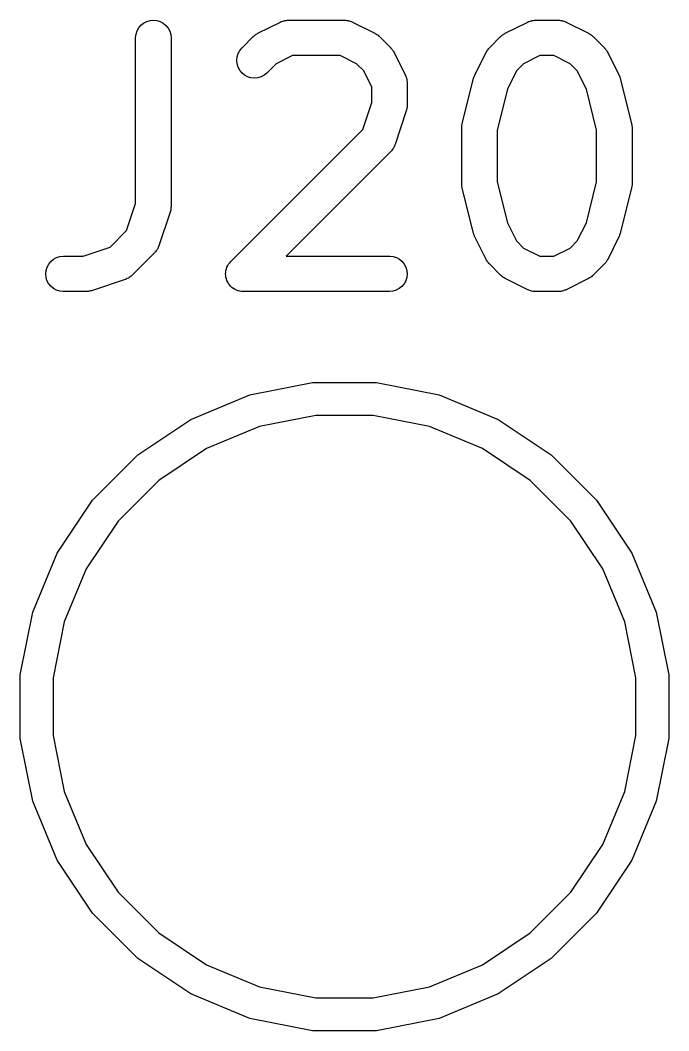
# Model space of a CAD drawing. Extents: x 4.1 to 76.2, y 7.7 to 62.
# Drawn here: x 51.865 to 54.612, y 9.168 to 13.45 of the extents above; entities that cross this region are included whole.
import ezdxf

# ---------------------------------------------------------------- set-up
doc = ezdxf.new("R2010")
doc.units = 0
doc.layers.add('BLACK', color=7, linetype='CONTINUOUS')

msp = doc.modelspace()

# ---------------------------------------------------------------- linework, layer by layer
at = {"layer": 'BLACK', "linetype": 'CONTINUOUS'}
for p, q in [((52.4008, 13.4442), (52.4148, 13.4483)), ((52.4148, 13.4483), (52.4294, 13.4496)), ((52.4294, 13.4496), (52.444, 13.4481)), ((52.444, 13.4481), (52.4579, 13.4438)), ((52.9717, 13.444), (52.9766, 13.4454)), ((52.9766, 13.4454), (52.9814, 13.4472)), ((52.9814, 13.4472), (52.9836, 13.4476)), ((52.9836, 13.4476), (52.9857, 13.4482)), ((52.9857, 13.4482), (52.9908, 13.4487)), ((52.9908, 13.4487), (52.9959, 13.4495)), ((52.9959, 13.4495), (52.9981, 13.4494)), ((52.9981, 13.4494), (53.0003, 13.4496)), ((53.0003, 13.4496), (53.2384, 13.4496)), ((53.2384, 13.4496), (53.2394, 13.4496)), ((53.2394, 13.4496), (53.2416, 13.4494)), ((53.2416, 13.4494), (53.2438, 13.4494)), ((53.2438, 13.4494), (53.2489, 13.4486)), ((53.2489, 13.4486), (53.254, 13.448)), ((53.254, 13.448), (53.2561, 13.4473)), ((53.2561, 13.4473), (53.2583, 13.4469)), ((53.2583, 13.4469), (53.2631, 13.4451)), ((54.0193, 13.444), (54.0243, 13.4454)), ((54.0243, 13.4454), (54.0291, 13.4472)), ((54.0291, 13.4472), (54.0312, 13.4476)), ((54.0312, 13.4476), (54.0334, 13.4482)), ((54.0334, 13.4482), (54.0385, 13.4487)), ((54.0385, 13.4487), (54.0435, 13.4495)), ((54.0435, 13.4495), (54.0457, 13.4494)), ((54.0457, 13.4494), (54.0479, 13.4496)), ((54.0479, 13.4496), (54.1432, 13.4496)), ((54.1432, 13.4496), (54.1442, 13.4496)), ((54.1442, 13.4496), (54.1464, 13.4494)), ((54.1464, 13.4494), (54.1486, 13.4494)), ((54.1486, 13.4494), (54.1537, 13.4486)), ((54.1537, 13.4486), (54.1588, 13.448)), ((54.1588, 13.448), (54.1609, 13.4473)), ((54.1609, 13.4473), (54.163, 13.4469)), ((54.163, 13.4469), (54.1678, 13.4451)), ((52.3555, 13.3902), (52.3599, 13.4042)), ((52.3599, 13.4042), (52.367, 13.417)), ((52.367, 13.417), (52.3764, 13.4282)), ((52.3764, 13.4282), (52.3878, 13.4374)), ((52.3878, 13.4374), (52.4008, 13.4442)), ((52.4579, 13.4438), (52.4708, 13.4368)), ((52.4708, 13.4368), (52.4821, 13.4275)), ((52.4821, 13.4275), (52.4913, 13.4161)), ((52.4913, 13.4161), (52.4982, 13.4032)), ((52.4982, 13.4032), (52.5024, 13.3892)), ((52.8715, 13.3941), (52.9668, 13.4417)), ((52.9668, 13.4417), (52.9677, 13.4422)), ((52.9677, 13.4422), (52.9698, 13.4429)), ((52.9698, 13.4429), (52.9717, 13.444)), ((53.2631, 13.4451), (53.2679, 13.4436)), ((53.2679, 13.4436), (53.2699, 13.4425)), ((53.2699, 13.4425), (53.2719, 13.4417)), ((53.2719, 13.4417), (53.3672, 13.3941)), ((53.9191, 13.3941), (54.0144, 13.4417)), ((54.0144, 13.4417), (54.0153, 13.4422)), ((54.0153, 13.4422), (54.0174, 13.4429)), ((54.0174, 13.4429), (54.0193, 13.444)), ((54.1678, 13.4451), (54.1727, 13.4436)), ((54.1727, 13.4436), (54.1746, 13.4425)), ((54.1746, 13.4425), (54.1767, 13.4417)), ((54.1767, 13.4417), (54.2719, 13.3941)), ((52.3539, 13.3757), (52.3555, 13.3902)), ((52.3539, 13.3746), (52.3539, 13.3757)), ((52.3539, 12.6725), (52.3539, 13.3746)), ((52.5024, 13.3892), (52.5039, 13.3746)), ((52.5039, 13.3746), (52.5039, 12.6603)), ((52.8044, 13.3324), (52.852, 13.38)), ((52.852, 13.38), (52.8528, 13.3808)), ((52.8528, 13.3808), (52.8561, 13.3834)), ((52.8561, 13.3834), (52.8591, 13.3863)), ((52.8591, 13.3863), (52.8618, 13.388)), ((52.8618, 13.388), (52.8642, 13.3899)), ((52.8642, 13.3899), (52.868, 13.3918)), ((52.868, 13.3918), (52.8715, 13.3941)), ((53.3672, 13.3941), (53.3681, 13.3936)), ((53.3681, 13.3936), (53.3716, 13.3913)), ((53.3716, 13.3913), (53.3754, 13.3893)), ((53.3754, 13.3893), (53.3778, 13.3873)), ((53.3778, 13.3873), (53.3804, 13.3856)), ((53.3804, 13.3856), (53.3834, 13.3827)), ((53.3834, 13.3827), (53.3867, 13.38)), ((53.3867, 13.38), (53.4343, 13.3324)), ((53.852, 13.3324), (53.8997, 13.38)), ((53.8997, 13.38), (53.9004, 13.3808)), ((53.9004, 13.3808), (53.9037, 13.3834)), ((53.9037, 13.3834), (53.9068, 13.3863)), ((53.9068, 13.3863), (53.9094, 13.388)), ((53.9094, 13.388), (53.9118, 13.3899)), ((53.9118, 13.3899), (53.9156, 13.3918)), ((53.9156, 13.3918), (53.9191, 13.3941)), ((54.2719, 13.3941), (54.2729, 13.3936)), ((54.2729, 13.3936), (54.2764, 13.3913)), ((54.2764, 13.3913), (54.2801, 13.3893)), ((54.2801, 13.3893), (54.2825, 13.3873)), ((54.2825, 13.3873), (54.2852, 13.3856)), ((54.2852, 13.3856), (54.2882, 13.3827)), ((54.2882, 13.3827), (54.2914, 13.38)), ((54.2914, 13.38), (54.3391, 13.3324)), ((52.7882, 13.3082), (52.7951, 13.3211)), ((52.7951, 13.3211), (52.8044, 13.3324)), ((53.4343, 13.3324), (53.435, 13.3317)), ((53.435, 13.3317), (53.4377, 13.3284)), ((53.4377, 13.3284), (53.4405, 13.3253)), ((53.4405, 13.3253), (53.4422, 13.3227)), ((53.4422, 13.3227), (53.4442, 13.3202)), ((53.4442, 13.3202), (53.4461, 13.3165)), ((53.8385, 13.3139), (53.8408, 13.3174)), ((53.8408, 13.3174), (53.8427, 13.3211)), ((53.8427, 13.3211), (53.8447, 13.3235)), ((53.8447, 13.3235), (53.8464, 13.3261)), ((53.8464, 13.3261), (53.8494, 13.3292)), ((53.8494, 13.3292), (53.852, 13.3324)), ((54.3391, 13.3324), (54.3398, 13.3317)), ((54.3398, 13.3317), (54.3424, 13.3284)), ((54.3424, 13.3284), (54.3453, 13.3253)), ((54.3453, 13.3253), (54.347, 13.3227)), ((54.347, 13.3227), (54.3489, 13.3202)), ((54.3489, 13.3202), (54.3509, 13.3165)), ((52.7824, 13.2796), (52.7839, 13.2942)), ((52.7838, 13.2651), (52.7824, 13.2796)), ((52.7839, 13.2942), (52.7882, 13.3082)), ((53.018, 13.2996), (52.9495, 13.2654)), ((53.2207, 13.2996), (53.018, 13.2996)), ((53.2892, 13.2654), (53.2207, 13.2996)), ((53.4461, 13.3165), (53.4483, 13.3129)), ((53.4483, 13.3129), (53.496, 13.2177)), ((53.7904, 13.2177), (53.838, 13.3129)), ((53.838, 13.3129), (53.8385, 13.3139)), ((54.0656, 13.2996), (53.9971, 13.2654)), ((54.1255, 13.2996), (54.0656, 13.2996)), ((54.194, 13.2654), (54.1255, 13.2996)), ((54.3509, 13.3165), (54.3531, 13.3129)), ((54.3531, 13.3129), (54.4007, 13.2177)), ((52.788, 13.251), (52.7838, 13.2651)), ((52.7948, 13.2381), (52.788, 13.251)), ((52.804, 13.2267), (52.7948, 13.2381)), ((52.9495, 13.2654), (52.9105, 13.2263)), ((53.3196, 13.235), (53.2892, 13.2654)), ((53.3539, 13.1664), (53.3196, 13.235)), ((53.9667, 13.235), (53.9282, 13.158)), ((53.9971, 13.2654), (53.9667, 13.235)), ((54.2244, 13.235), (54.194, 13.2654)), ((54.2629, 13.158), (54.2244, 13.235)), ((52.8153, 13.2173), (52.804, 13.2267)), ((52.8281, 13.2103), (52.8153, 13.2173)), ((52.8421, 13.206), (52.8281, 13.2103)), ((52.8567, 13.2044), (52.8421, 13.206)), ((52.8712, 13.2057), (52.8567, 13.2044)), ((52.8853, 13.2097), (52.8712, 13.2057)), ((52.8983, 13.2165), (52.8853, 13.2097)), ((52.9097, 13.2256), (52.8983, 13.2165)), ((52.9105, 13.2263), (52.9097, 13.2256)), ((53.496, 13.2177), (53.4964, 13.2167)), ((53.4964, 13.2167), (53.4972, 13.2147)), ((53.4972, 13.2147), (53.4982, 13.2127)), ((53.4982, 13.2127), (53.4997, 13.2078)), ((53.4997, 13.2078), (53.5015, 13.203)), ((53.5015, 13.203), (53.5018, 13.2008)), ((53.5018, 13.2008), (53.5024, 13.1987)), ((53.5024, 13.1987), (53.5029, 13.1936)), ((53.5029, 13.1936), (53.5037, 13.1885)), ((53.5037, 13.1885), (53.5037, 13.1863)), ((53.7371, 13.0119), (53.7847, 13.2023)), ((53.7847, 13.2023), (53.7849, 13.2033)), ((53.7849, 13.2033), (53.7851, 13.2037)), ((53.7851, 13.204), (53.7876, 13.2105)), ((53.7851, 13.2037), (53.7851, 13.204)), ((53.7876, 13.2105), (53.7901, 13.2171)), ((53.7901, 13.2171), (53.7902, 13.2174)), ((53.7902, 13.2174), (53.7904, 13.2177)), ((54.4007, 13.2177), (54.4012, 13.2167)), ((54.4012, 13.2167), (54.4013, 13.2164)), ((54.4013, 13.2164), (54.4015, 13.2161)), ((54.4015, 13.2161), (54.4038, 13.2095)), ((54.4038, 13.2095), (54.4062, 13.203)), ((54.4062, 13.203), (54.4063, 13.2027)), ((54.4063, 13.2027), (54.4064, 13.2023)), ((54.4064, 13.2023), (54.454, 13.0119)), ((53.3539, 13.1011), (53.3539, 13.1664)), ((53.5037, 13.1863), (53.5039, 13.1841)), ((53.5039, 13.1841), (53.5039, 13.0889)), ((53.9282, 13.158), (53.8848, 12.9844)), ((54.3063, 12.9844), (54.2629, 13.158)), ((53.3157, 12.9866), (53.3539, 13.1011)), ((53.5, 13.0652), (53.4524, 12.9223)), ((53.501, 13.0693), (53.5, 13.0652)), ((53.5022, 13.0733), (53.501, 13.0693)), ((53.5026, 13.0764), (53.5022, 13.0733)), ((53.5033, 13.0795), (53.5026, 13.0764)), ((53.5034, 13.0837), (53.5033, 13.0795)), ((53.5039, 13.0879), (53.5034, 13.0837)), ((53.5039, 13.0889), (53.5039, 13.0879)), ((52.7568, 12.4277), (53.3157, 12.9866)), ((53.7348, 12.9947), (53.735, 12.996)), ((53.7348, 12.9937), (53.7348, 12.9947)), ((53.7348, 12.7556), (53.7348, 12.9937)), ((53.7349, 12.9974), (53.7358, 13.0033)), ((53.735, 12.996), (53.7349, 12.9974)), ((53.7358, 13.0033), (53.7365, 13.0093)), ((53.7365, 13.0093), (53.7369, 13.0105)), ((53.7369, 13.0105), (53.7371, 13.0119)), ((53.8848, 12.9844), (53.8848, 12.7648)), ((54.3063, 12.7648), (54.3063, 12.9844)), ((54.454, 13.0119), (54.4543, 13.0108)), ((54.4543, 13.0108), (54.4544, 13.0095)), ((54.4544, 13.0095), (54.4548, 13.0082)), ((54.4548, 13.0082), (54.4554, 13.0023)), ((54.4554, 13.0023), (54.4562, 12.9963)), ((54.4562, 12.9963), (54.4561, 12.995)), ((54.4561, 12.995), (54.4563, 12.9937)), ((54.4563, 12.9937), (54.4563, 12.7556)), ((53.4343, 12.893), (52.9909, 12.4496)), ((53.4357, 12.8947), (53.4343, 12.893)), ((53.4373, 12.8962), (53.4357, 12.8947)), ((53.4403, 12.9004), (53.4373, 12.8962)), ((53.4436, 12.9043), (53.4403, 12.9004)), ((53.4446, 12.9063), (53.4436, 12.9043)), ((53.4459, 12.9081), (53.4446, 12.9063)), ((53.4481, 12.9127), (53.4459, 12.9081)), ((53.4505, 12.9172), (53.4481, 12.9127)), ((53.4511, 12.9193), (53.4505, 12.9172)), ((53.4521, 12.9213), (53.4511, 12.9193)), ((53.4524, 12.9223), (53.4521, 12.9213)), ((53.8848, 12.7648), (53.9282, 12.5913)), ((54.2629, 12.5913), (54.3063, 12.7648)), ((53.735, 12.7542), (53.7348, 12.7556)), ((53.7349, 12.7529), (53.735, 12.7542)), ((53.7357, 12.747), (53.7349, 12.7529)), ((53.7363, 12.741), (53.7357, 12.747)), ((53.7366, 12.7397), (53.7363, 12.741)), ((53.7368, 12.7384), (53.7366, 12.7397)), ((53.7371, 12.7374), (53.7368, 12.7384)), ((53.7847, 12.5469), (53.7371, 12.7374)), ((54.454, 12.7374), (54.4064, 12.5469)), ((54.4542, 12.7387), (54.454, 12.7374)), ((54.4546, 12.74), (54.4542, 12.7387)), ((54.4553, 12.7459), (54.4546, 12.74)), ((54.4562, 12.7519), (54.4553, 12.7459)), ((54.4562, 12.7545), (54.4561, 12.7532)), ((54.4561, 12.7532), (54.4562, 12.7519)), ((54.4563, 12.7556), (54.4562, 12.7545)), ((52.3157, 12.558), (52.3539, 12.6725)), ((52.5, 12.6366), (52.4524, 12.4938)), ((52.501, 12.6407), (52.5, 12.6366)), ((52.5022, 12.6447), (52.501, 12.6407)), ((52.5026, 12.6478), (52.5022, 12.6447)), ((52.5033, 12.6509), (52.5026, 12.6478)), ((52.5034, 12.6551), (52.5033, 12.6509)), ((52.5039, 12.6593), (52.5034, 12.6551)), ((52.5039, 12.6603), (52.5039, 12.6593)), ((53.9282, 12.5913), (53.9667, 12.5143)), ((54.2244, 12.5143), (54.2629, 12.5913)), ((52.2455, 12.4878), (52.3157, 12.558)), ((53.7848, 12.5466), (53.7847, 12.5469)), ((53.7849, 12.5462), (53.7848, 12.5466)), ((53.7872, 12.5397), (53.7849, 12.5462)), ((54.4064, 12.5469), (54.4061, 12.5459)), ((53.7896, 12.5331), (53.7872, 12.5397)), ((53.7898, 12.5328), (53.7896, 12.5331)), ((53.7899, 12.5325), (53.7898, 12.5328)), ((53.7904, 12.5316), (53.7899, 12.5325)), ((53.838, 12.4363), (53.7904, 12.5316)), ((53.9667, 12.5143), (53.9971, 12.4839)), ((54.194, 12.4839), (54.2244, 12.5143)), ((54.4007, 12.5316), (54.3531, 12.4363)), ((54.4008, 12.5319), (54.4007, 12.5316)), ((54.401, 12.5322), (54.4008, 12.5319)), ((54.4035, 12.5387), (54.401, 12.5322)), ((54.406, 12.5452), (54.4035, 12.5387)), ((54.4061, 12.5459), (54.406, 12.5456)), ((54.406, 12.5456), (54.406, 12.5452)), ((52.131, 12.4496), (52.2455, 12.4878)), ((52.4343, 12.4644), (52.3391, 12.3692)), ((52.4357, 12.4661), (52.4343, 12.4644)), ((52.4373, 12.4676), (52.4357, 12.4661)), ((52.4403, 12.4718), (52.4373, 12.4676)), ((52.4436, 12.4758), (52.4403, 12.4718)), ((52.4446, 12.4777), (52.4436, 12.4758)), ((52.4459, 12.4795), (52.4446, 12.4777)), ((52.4481, 12.4841), (52.4459, 12.4795)), ((52.4505, 12.4887), (52.4481, 12.4841)), ((52.4511, 12.4908), (52.4505, 12.4887)), ((52.4521, 12.4928), (52.4511, 12.4908)), ((52.4524, 12.4938), (52.4521, 12.4928)), ((53.9971, 12.4839), (54.0656, 12.4496)), ((54.1255, 12.4496), (54.194, 12.4839)), ((51.9857, 12.4166), (51.9951, 12.4278)), ((51.9951, 12.4278), (52.0064, 12.4371)), ((52.0064, 12.4371), (52.0193, 12.444)), ((52.0193, 12.444), (52.0334, 12.4482)), ((52.0334, 12.4482), (52.0479, 12.4496)), ((52.0479, 12.4496), (52.131, 12.4496)), ((52.7477, 12.4166), (52.7523, 12.4221)), ((52.7523, 12.4221), (52.7568, 12.4277)), ((52.9909, 12.4496), (53.4289, 12.4496)), ((53.4289, 12.4496), (53.4299, 12.4496)), ((53.4299, 12.4496), (53.4445, 12.448)), ((53.4445, 12.448), (53.4584, 12.4436)), ((53.4584, 12.4436), (53.4712, 12.4365)), ((53.4712, 12.4365), (53.4825, 12.4271)), ((53.4825, 12.4271), (53.4916, 12.4157)), ((53.8402, 12.4327), (53.838, 12.4363)), ((53.8422, 12.429), (53.8402, 12.4327)), ((53.8441, 12.4266), (53.8422, 12.429)), ((53.8458, 12.4239), (53.8441, 12.4266)), ((53.8487, 12.4209), (53.8458, 12.4239)), ((53.8513, 12.4176), (53.8487, 12.4209)), ((54.0656, 12.4496), (54.1255, 12.4496)), ((54.3417, 12.4201), (54.3391, 12.4168)), ((54.3447, 12.4231), (54.3417, 12.4201)), ((54.3464, 12.4257), (54.3447, 12.4231)), ((54.3483, 12.4281), (54.3464, 12.4257)), ((54.3503, 12.4318), (54.3483, 12.4281)), ((54.3526, 12.4354), (54.3503, 12.4318)), ((54.3531, 12.4363), (54.3526, 12.4354)), ((51.9729, 12.3751), (51.9745, 12.3897)), ((51.9743, 12.3606), (51.9729, 12.3751)), ((51.9745, 12.3897), (51.9788, 12.4037)), ((51.9788, 12.4037), (51.9857, 12.4166)), ((52.7348, 12.3751), (52.7356, 12.3822)), ((52.7348, 12.375), (52.7348, 12.3751)), ((52.7348, 12.3749), (52.7348, 12.375)), ((52.7355, 12.3677), (52.7348, 12.3749)), ((52.7356, 12.3822), (52.7363, 12.3894)), ((52.7363, 12.3896), (52.7364, 12.3897)), ((52.7363, 12.3894), (52.7363, 12.3896)), ((52.7364, 12.3897), (52.7385, 12.3966)), ((52.7385, 12.3966), (52.7406, 12.4034)), ((52.7406, 12.4036), (52.7407, 12.4037)), ((52.7406, 12.4034), (52.7406, 12.4036)), ((52.7407, 12.4037), (52.7441, 12.41)), ((52.7441, 12.41), (52.7475, 12.4163)), ((52.7475, 12.4163), (52.7476, 12.4164)), ((52.7476, 12.4164), (52.7477, 12.4166)), ((53.4916, 12.4157), (53.4984, 12.4027)), ((53.4984, 12.4027), (53.5025, 12.3887)), ((53.5025, 12.3887), (53.5039, 12.3741)), ((53.852, 12.4168), (53.8513, 12.4176)), ((53.8997, 12.3692), (53.852, 12.4168)), ((54.3391, 12.4168), (54.2914, 12.3692)), ((51.9784, 12.3465), (51.9743, 12.3606)), ((51.9852, 12.3336), (51.9784, 12.3465)), ((51.9943, 12.3221), (51.9852, 12.3336)), ((52.3097, 12.3511), (52.1669, 12.3035)), ((52.3117, 12.352), (52.3097, 12.3511)), ((52.3139, 12.3526), (52.3117, 12.352)), ((52.3184, 12.355), (52.3139, 12.3526)), ((52.3231, 12.357), (52.3184, 12.355)), ((52.3249, 12.3583), (52.3231, 12.357)), ((52.3269, 12.3593), (52.3249, 12.3583)), ((52.3309, 12.3625), (52.3269, 12.3593)), ((52.3351, 12.3655), (52.3309, 12.3625)), ((52.3366, 12.3671), (52.3351, 12.3655)), ((52.3383, 12.3685), (52.3366, 12.3671)), ((52.3391, 12.3692), (52.3383, 12.3685)), ((52.7362, 12.3606), (52.7355, 12.3677)), ((52.7362, 12.3604), (52.7362, 12.3606)), ((52.7362, 12.3603), (52.7362, 12.3604)), ((52.7383, 12.3534), (52.7362, 12.3603)), ((52.7403, 12.3465), (52.7383, 12.3534)), ((52.7403, 12.3464), (52.7403, 12.3465)), ((52.7404, 12.3463), (52.7403, 12.3464)), ((52.7438, 12.3398), (52.7404, 12.3463)), ((52.7471, 12.3336), (52.7438, 12.3398)), ((52.7472, 12.3335), (52.7471, 12.3336)), ((52.7472, 12.3333), (52.7472, 12.3335)), ((52.7518, 12.3277), (52.7472, 12.3333)), ((53.4911, 12.3327), (53.4817, 12.3214)), ((53.498, 12.3456), (53.4911, 12.3327)), ((53.5023, 12.3595), (53.498, 12.3456)), ((53.5039, 12.3741), (53.5023, 12.3595)), ((53.9029, 12.3665), (53.8997, 12.3692)), ((53.9059, 12.3636), (53.9029, 12.3665)), ((53.9086, 12.3619), (53.9059, 12.3636)), ((53.911, 12.3599), (53.9086, 12.3619)), ((53.9147, 12.3579), (53.911, 12.3599)), ((53.9182, 12.3556), (53.9147, 12.3579)), ((53.9191, 12.3552), (53.9182, 12.3556)), ((54.0144, 12.3075), (53.9191, 12.3552)), ((54.2719, 12.3552), (54.1767, 12.3075)), ((54.2755, 12.3574), (54.2719, 12.3552)), ((54.2792, 12.3593), (54.2755, 12.3574)), ((54.2817, 12.3613), (54.2792, 12.3593)), ((54.2843, 12.3629), (54.2817, 12.3613)), ((54.2874, 12.3658), (54.2843, 12.3629)), ((54.2907, 12.3685), (54.2874, 12.3658)), ((54.2914, 12.3692), (54.2907, 12.3685)), ((52.0055, 12.3127), (51.9943, 12.3221)), ((52.0184, 12.3057), (52.0055, 12.3127)), ((52.0323, 12.3013), (52.0184, 12.3057)), ((52.0469, 12.2996), (52.0323, 12.3013)), ((52.0479, 12.2996), (52.0469, 12.2996)), ((52.1432, 12.2996), (52.0479, 12.2996)), ((52.1474, 12.3), (52.1432, 12.2996)), ((52.1516, 12.3001), (52.1474, 12.3)), ((52.1546, 12.3007), (52.1516, 12.3001)), ((52.1577, 12.301), (52.1546, 12.3007)), ((52.1618, 12.3023), (52.1577, 12.301)), ((52.1659, 12.3031), (52.1618, 12.3023)), ((52.1669, 12.3035), (52.1659, 12.3031)), ((52.7562, 12.3221), (52.7518, 12.3277)), ((52.7563, 12.3221), (52.7562, 12.3221)), ((52.7564, 12.322), (52.7563, 12.3221)), ((52.7619, 12.3174), (52.7564, 12.322)), ((52.7675, 12.3127), (52.7619, 12.3174)), ((52.7676, 12.3127), (52.7675, 12.3127)), ((52.7677, 12.3126), (52.7676, 12.3127)), ((52.774, 12.3091), (52.7677, 12.3126)), ((52.7803, 12.3057), (52.774, 12.3091)), ((52.7804, 12.3056), (52.7803, 12.3057)), ((52.7805, 12.3056), (52.7804, 12.3056)), ((52.7874, 12.3034), (52.7805, 12.3056)), ((52.7942, 12.3013), (52.7874, 12.3034)), ((52.7944, 12.3012), (52.7942, 12.3013)), ((52.7945, 12.3012), (52.7944, 12.3012)), ((52.8016, 12.3004), (52.7945, 12.3012)), ((52.8088, 12.2996), (52.8016, 12.3004)), ((52.809, 12.2996), (52.8088, 12.2996)), ((52.8091, 12.2996), (52.809, 12.2996)), ((52.809, 12.2996), (52.809, 12.2996)), ((52.8098, 12.2996), (52.8091, 12.2996)), ((53.4289, 12.2996), (52.8098, 12.2996)), ((53.4434, 12.301), (53.4289, 12.2996)), ((53.4575, 12.3053), (53.4434, 12.301)), ((53.4704, 12.3122), (53.4575, 12.3053)), ((53.4817, 12.3214), (53.4704, 12.3122)), ((54.0164, 12.3067), (54.0144, 12.3075)), ((54.0184, 12.3057), (54.0164, 12.3067)), ((54.0233, 12.3041), (54.0184, 12.3057)), ((54.0281, 12.3023), (54.0233, 12.3041)), ((54.0302, 12.3019), (54.0281, 12.3023)), ((54.0323, 12.3013), (54.0302, 12.3019)), ((54.0374, 12.3007), (54.0323, 12.3013)), ((54.0425, 12.2998), (54.0374, 12.3007)), ((54.0447, 12.2999), (54.0425, 12.2998)), ((54.0469, 12.2996), (54.0447, 12.2999)), ((54.0479, 12.2996), (54.0469, 12.2996)), ((54.1432, 12.2996), (54.0479, 12.2996)), ((54.1454, 12.2998), (54.1432, 12.2996)), ((54.1476, 12.2997), (54.1454, 12.2998)), ((54.1526, 12.3005), (54.1476, 12.2997)), ((54.1577, 12.301), (54.1526, 12.3005)), ((54.1598, 12.3017), (54.1577, 12.301)), ((54.162, 12.302), (54.1598, 12.3017)), ((54.1668, 12.3038), (54.162, 12.302)), ((54.1717, 12.3053), (54.1668, 12.3038)), ((54.1737, 12.3063), (54.1717, 12.3053)), ((54.1758, 12.3071), (54.1737, 12.3063)), ((54.1767, 12.3075), (54.1758, 12.3071)), ((52.8378, 11.8616), (53.1031, 11.9144)), ((53.1031, 11.9144), (53.3737, 11.9144)), ((53.3737, 11.9144), (53.639, 11.8616)), ((52.5879, 11.7581), (52.8378, 11.8616)), ((53.639, 11.8616), (53.8889, 11.7581)), ((52.3629, 11.6078), (52.5879, 11.7581)), ((53.1169, 11.775), (52.8784, 11.7276)), ((53.3599, 11.775), (53.1169, 11.775)), ((53.5984, 11.7276), (53.3599, 11.775)), ((53.8889, 11.7581), (54.1139, 11.6078)), ((52.8784, 11.7276), (52.6539, 11.6346)), ((53.8229, 11.6346), (53.5984, 11.7276)), ((52.1716, 11.4165), (52.3629, 11.6078)), ((52.6539, 11.6346), (52.4518, 11.4995)), ((54.025, 11.4995), (53.8229, 11.6346)), ((54.1139, 11.6078), (54.3052, 11.4165)), ((52.4518, 11.4995), (52.2799, 11.3276)), ((54.1969, 11.3276), (54.025, 11.4995)), ((52.0213, 11.1915), (52.1716, 11.4165)), ((54.3052, 11.4165), (54.4555, 11.1915)), ((52.2799, 11.3276), (52.1448, 11.1255)), ((54.332, 11.1255), (54.1969, 11.3276)), ((51.9178, 10.9416), (52.0213, 11.1915)), ((54.4555, 11.1915), (54.559, 10.9416)), ((52.1448, 11.1255), (52.0518, 10.901)), ((54.425, 10.901), (54.332, 11.1255)), ((51.865, 10.6763), (51.9178, 10.9416)), ((54.559, 10.9416), (54.6118, 10.6763)), ((52.0518, 10.901), (52.0044, 10.6625)), ((54.4724, 10.6625), (54.425, 10.901)), ((51.865, 10.4057), (51.865, 10.6763)), ((52.0044, 10.6625), (52.0044, 10.4195)), ((54.4724, 10.4195), (54.4724, 10.6625)), ((54.6118, 10.6763), (54.6118, 10.4057)), ((51.9178, 10.1404), (51.865, 10.4057)), ((52.0044, 10.4195), (52.0518, 10.181)), ((54.425, 10.181), (54.4724, 10.4195)), ((54.6118, 10.4057), (54.559, 10.1404)), ((52.0518, 10.181), (52.1448, 9.95647)), ((54.332, 9.95647), (54.425, 10.181)), ((52.0213, 9.89047), (51.9178, 10.1404)), ((54.559, 10.1404), (54.4555, 9.89047)), ((52.1448, 9.95647), (52.2799, 9.75435)), ((54.1969, 9.75435), (54.332, 9.95647)), ((52.1716, 9.66554), (52.0213, 9.89047)), ((54.4555, 9.89047), (54.3052, 9.66554)), ((52.2799, 9.75435), (52.4518, 9.58247)), ((54.025, 9.58247), (54.1969, 9.75435)), ((52.3629, 9.47425), (52.1716, 9.66554)), ((54.3052, 9.66554), (54.1139, 9.47425)), ((52.4518, 9.58247), (52.6539, 9.44742)), ((53.8229, 9.44742), (54.025, 9.58247)), ((52.5879, 9.32395), (52.3629, 9.47425)), ((54.1139, 9.47425), (53.8889, 9.32395)), ((52.6539, 9.44742), (52.8784, 9.35439)), ((53.5984, 9.35439), (53.8229, 9.44742)), ((52.8784, 9.35439), (53.1169, 9.30697)), ((53.3599, 9.30697), (53.5984, 9.35439)), ((52.8378, 9.22042), (52.5879, 9.32395)), ((53.1169, 9.30697), (53.3599, 9.30697)), ((53.8889, 9.32395), (53.639, 9.22042)), ((53.1031, 9.16765), (52.8378, 9.22042)), ((53.639, 9.22042), (53.3737, 9.16765)), ((53.3737, 9.16765), (53.1031, 9.16765))]:
    msp.add_line(p, q, dxfattribs=at)

doc.saveas('drawing.dxf')
